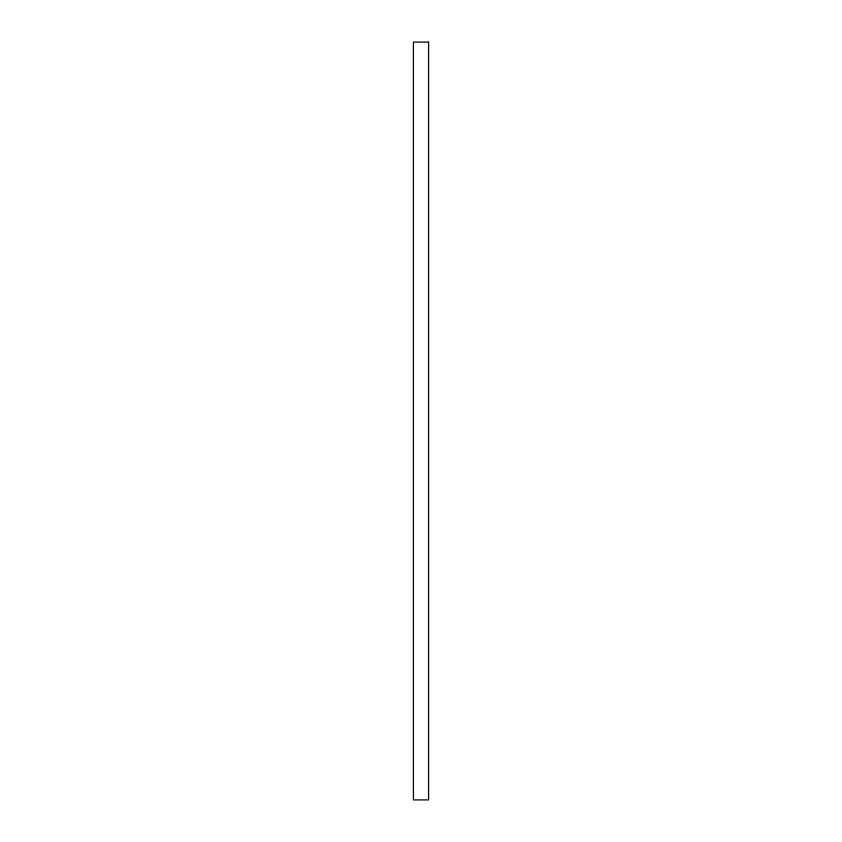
<?xml version="1.0" encoding="UTF-8"?>
<svg xmlns="http://www.w3.org/2000/svg" width="842" height="842" viewBox="0 0 842 842"><rect width="100%" height="100%" fill="white"/><g stroke="black" fill="none" stroke-linecap="round" stroke-linejoin="round"><path stroke-width="1.26" d="M428.578 42.1L413.422 42.1L413.422 799.9L428.578 799.9L428.578 42.1"/></g></svg>
